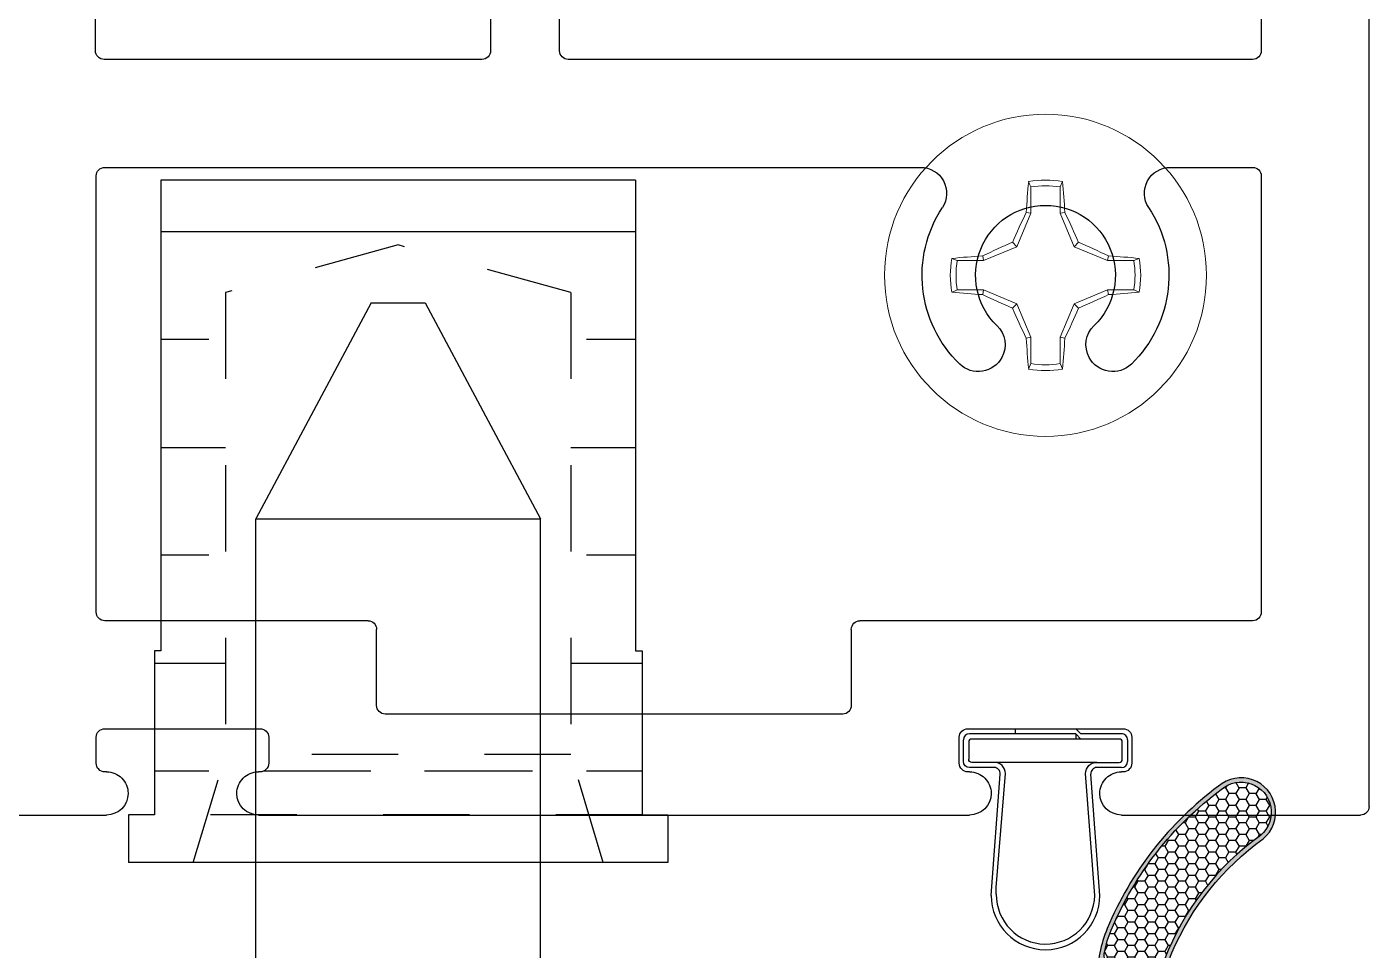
# Model space of a CAD drawing. Extents: x -82 to 113, y -82 to 93.
# Drawn here: x 18.727 to 20.282, y 87.918 to 88.987 of the extents above; entities that cross this region are included whole.
import ezdxf

# ---------------------------------------------------------------- set-up
doc = ezdxf.new("R2010")
doc.units = 0
doc.header["$MEASUREMENT"] = 0
doc.linetypes.add('HIDDEN2', pattern=[0.1875, 0.125, -0.0625])
doc.layers.get('0').update_dxf_attribs({"linetype": 'CONTINUOUS'})
for name, color, linetype in [('FRAME', 1, 'CONTINUOUS'), ('HANDLE_SET', 7, 'CONTINUOUS'), ('INERTIA', 7, 'CONTINUOUS'), ('Part', 7, 'CONTINUOUS')]:
    doc.layers.add(name, color=color, linetype=linetype)

# ---------------------------------------------------------------- blocks, each defined once
blk = doc.blocks.new('dfasdf')
at = {"color": 7, "linetype": 'Continuous', "lineweight": 15}
for p, q in [((54.6225, 25.6793), (54.62, 25.6856)), ((54.6225, 25.6793), (54.6225, 25.6488)), ((54.6566, 25.6488), (54.6566, 25.6793)), ((54.6225, 25.6488), (54.6065, 25.6101)), ((54.6225, 25.6488), (54.6171, 25.6499)), ((54.6566, 25.6488), (54.662, 25.6499)), ((54.6727, 25.6101), (54.6566, 25.6488)), ((54.6065, 25.6101), (54.5678, 25.5941)), ((54.6065, 25.6101), (54.6014, 25.6152)), ((54.6727, 25.6101), (54.6777, 25.6152)), ((54.7114, 25.5941), (54.6727, 25.6101)), ((54.5678, 25.5941), (54.5373, 25.5941)), ((54.5678, 25.5941), (54.5667, 25.5995)), ((54.7114, 25.5941), (54.7124, 25.5995)), ((54.7418, 25.5941), (54.7114, 25.5941)), ((54.7418, 25.5941), (54.7482, 25.5966)), ((54.5373, 25.56), (54.531, 25.5575)), ((54.5373, 25.56), (54.5678, 25.56)), ((54.5678, 25.56), (54.5667, 25.5546)), ((54.5678, 25.56), (54.6065, 25.544)), ((54.6727, 25.544), (54.7114, 25.56)), ((54.7114, 25.56), (54.7124, 25.5546)), ((54.7114, 25.56), (54.7418, 25.56)), ((54.6065, 25.544), (54.6014, 25.5389)), ((54.6065, 25.544), (54.6225, 25.5053)), ((54.6566, 25.5053), (54.6727, 25.544)), ((54.6727, 25.544), (54.6777, 25.5389)), ((54.6225, 25.5053), (54.6171, 25.5042)), ((54.6225, 25.5053), (54.6225, 25.4748)), ((54.6566, 25.5053), (54.662, 25.5042)), ((54.6566, 25.4748), (54.6566, 25.5053)), ((54.6566, 25.4748), (54.6592, 25.4685))]:
    blk.add_line(p, q, dxfattribs=at)
at = {"color": 7, "linetype": 'Continuous', "lineweight": 15, "flags": 128}
for points in [[(54.6566, 25.6793), (54.658, 25.6827), (54.6592, 25.6856)], [(54.5373, 25.5941), (54.534, 25.5954), (54.531, 25.5966)], [(54.7418, 25.56), (54.7452, 25.5587), (54.7482, 25.5575)], [(54.6225, 25.4748), (54.6212, 25.4714), (54.62, 25.4685)]]:
    blk.add_lwpolyline(points, dxfattribs=at)
at = {"color": 7, "linetype": 'Continuous', "lineweight": 15}
blk.add_circle((54.6396, 25.577), 0.1865, dxfattribs=at)
for centre, radius, start, end in [((55.5592, 25.5924), 0.9438, 174.331, 176.507), ((54.6396, 25.577), 0.1103, 79.7812, 100.2188), ((54.6396, 25.577), 0.1037, 80.5333, 99.4667), ((53.7199, 25.5924), 0.9438, 3.493, 5.669), ((55.6923, 25.1423), 1.1889, 154.7283, 156.5646), ((53.5869, 25.1423), 1.1889, 23.4354, 25.2717), ((55.0743, 24.5244), 1.1889, 113.4354, 115.2717), ((54.2049, 24.5244), 1.1889, 64.7283, 66.5646), ((54.6396, 25.577), 0.1103, 169.7812, 190.2188), ((54.6242, 24.6574), 0.9438, 93.493, 95.669), ((54.6396, 25.577), 0.1037, 170.5333, 189.4667), ((54.6549, 24.6574), 0.9438, 84.331, 86.507), ((54.6396, 25.577), 0.1037, 350.5333, 9.4667), ((54.6396, 25.577), 0.1103, 349.7812, 10.2188), ((54.6242, 26.4967), 0.9438, 264.331, 266.507), ((55.0743, 26.6297), 1.1889, 244.7283, 246.5646), ((54.2049, 26.6297), 1.1889, 293.4354, 295.2717), ((54.6549, 26.4967), 0.9438, 273.493, 275.669), ((55.6923, 26.0117), 1.1889, 203.4354, 205.2717), ((53.5869, 26.0117), 1.1889, 334.7283, 336.5646), ((55.5592, 25.5617), 0.9438, 183.493, 185.669), ((53.7199, 25.5617), 0.9438, 354.331, 356.507), ((54.6396, 25.577), 0.1103, 259.7812, 280.2188), ((54.6396, 25.577), 0.1037, 260.5333, 279.4667)]:
    blk.add_arc(centre, radius, start, end, dxfattribs=at)
blk = doc.blocks.new('Q250T190')
for p, q in [((-0.063, 0.181), (-0.0525, 0.0405)), ((-0.057, 0.181), (-0.0465, 0.04)), ((0.057, 0.1719), (0.0465, 0.04)), ((0.063, 0.181), (0.0525, 0.0405)), ((0.057, 0.1798), (0.057, 0.1719)), ((-0.088, 0.033), (-0.0595, 0.033)), ((0.0595, 0.033), (0.088, 0.033)), ((-0.095, 0.001), (-0.095, 0.026)), ((-0.089, 0.0235), (-0.089, 0.0035)), ((-0.0595, 0.027), (-0.0855, 0.027)), ((-0.0595, 0.027), (0.0855, 0.027)), ((0.089, 0.0035), (0.089, 0.0235)), ((0.095, 0.026), (0.095, 0.001)), ((-0.0855, 0), (0.0855, 0)), ((-0.035, -0.006), (-0.041, 0)), ((-0.035, -0.006), (-0.035, 0)), ((-0.088, -0.006), (-0.041, -0.006)), ((-0.035, -0.012), (-0.041, -0.006)), ((-0.035, -0.006), (0.088, -0.006)), ((0.035, -0.012), (-0.035, -0.012)), ((0.035, -0.012), (0.035, -0.006))]:
    blk.add_line(p, q)
for centre, radius, start, end in [((0, 0.181), 0.063, 0, 180), ((0, 0.1804), 0.057, 359.3779, 179.3779), ((-0.088, 0.026), 0.007, 90, 180), ((-0.0595, 0.04), 0.007, 270, 4.2588), ((0.0595, 0.04), 0.013, 180, 270), ((0.0595, 0.04), 0.007, 175.7412, 270), ((-0.0855, 0.0235), 0.0035, 90, 180), ((-0.088, 0.001), 0.007, 180, 270), ((-0.0855, 0.0035), 0.0035, 180, 270), ((0.0855, 0.0035), 0.0035, 270, 0), ((0.088, 0.001), 0.007, 270, 0)]:
    blk.add_arc(centre, radius, start, end)
at = {"extrusion": (0, 0, -1)}
for centre, radius, start, end in [((0.0595, 0.04), 0.013, 180, 270.0001), ((-0.088, 0.026), 0.007, 90, 180), ((-0.0855, 0.0235), 0.0035, 90, 180)]:
    blk.add_arc(centre, radius, start, end, dxfattribs=at)
blk = doc.blocks.new('FADFADFFA DF')
h = blk.add_hatch()
h.set_pattern_fill('BRASS', color=256)
h.paths.add_polyline_path([(-67.2597, 44.3096), (-67.7347, 44.3096), (-67.7182, 44.2546), (-67.2762, 44.2546)])
h.paths.add_polyline_path([(-67.7347, 44.3096), (-67.8097, 44.3096), (-67.8097, 44.2546), (-67.7797, 44.2546), (-67.7182, 44.2546)])
h.paths.add_polyline_path([(-67.1847, 44.3096), (-67.2597, 44.3096), (-67.2762, 44.2546), (-67.2147, 44.2546), (-67.1847, 44.2546)])
h = blk.add_hatch()
h.set_pattern_fill('BRASS', color=256)
h.paths.add_polyline_path([(-67.2762, 44.2546), (-67.7182, 44.2546), (-67.6972, 44.1846), (-67.2972, 44.1846)])
h.paths.add_polyline_path([(-67.2597, 44.3096), (-67.7347, 44.3096), (-67.7182, 44.2546), (-67.2762, 44.2546)])
h = blk.add_hatch()
h.set_pattern_fill('BRASS', color=256)
h.paths.add_polyline_path([(-67.2147, 44.2546), (-67.2762, 44.2546), (-67.2972, 44.1846), (-67.2972, 43.6496), (-67.4972, 43.5946), (-67.6972, 43.6496), (-67.6972, 44.1846), (-67.7182, 44.2546), (-67.7797, 44.2546), (-67.7797, 44.0646), (-67.7722, 44.0646), (-67.7722, 43.5196), (-67.2222, 43.5196), (-67.2222, 44.0646), (-67.2147, 44.0646)])
h = blk.add_hatch()
h.set_pattern_fill('BRASS', color=256)
h.paths.add_polyline_path([(-67.2762, 44.2546), (-67.7182, 44.2546), (-67.6972, 44.1846), (-67.2972, 44.1846)], flags=17)
at = {"layer": 'INERTIA', "color": 7}
for p, q in [((-67.8097, 44.3096), (-67.1847, 44.3096)), ((-67.8097, 44.2546), (-67.8097, 44.3096)), ((-67.1847, 44.2546), (-67.1847, 44.3096)), ((-67.7797, 44.2546), (-67.8097, 44.2546)), ((-67.7797, 44.0646), (-67.7797, 44.2546)), ((-67.2147, 44.0646), (-67.2147, 44.2546)), ((-67.2147, 44.2546), (-67.1847, 44.2546)), ((-67.7722, 44.0646), (-67.7797, 44.0646)), ((-67.7722, 43.5196), (-67.7722, 44.0646)), ((-67.2222, 43.5196), (-67.2222, 44.0646)), ((-67.2222, 44.0646), (-67.2147, 44.0646)), ((-67.7722, 43.5196), (-67.2222, 43.5196))]:
    blk.add_line(p, q, dxfattribs=at)
at = {"layer": 'INERTIA', "color": 7, "linetype": 'HIDDEN2', "ltscale": 0.5}
for p, q in [((-67.7347, 44.3096), (-67.6972, 44.1846)), ((-67.2597, 44.3096), (-67.2972, 44.1846)), ((-67.7797, 44.2546), (-67.2147, 44.2546)), ((-67.6972, 44.1846), (-67.2972, 44.1846)), ((-67.6972, 43.6496), (-67.6972, 44.1846)), ((-67.2972, 43.6496), (-67.2972, 44.1846)), ((-67.6972, 43.6496), (-67.4972, 43.5946)), ((-67.4972, 43.5946), (-67.2972, 43.6496))]:
    blk.add_line(p, q, dxfattribs=at)
blk = doc.blocks.new('FGSFG FG')
at = {"layer": 'HANDLE_SET', "color": 7}
for p, q in [((-67.6622, 44.7486), (-67.6622, 43.9986)), ((-67.3322, 44.7486), (-67.3322, 43.9986)), ((-67.5284, 43.7486), (-67.6622, 43.9986)), ((-67.3322, 43.9986), (-67.6622, 43.9986)), ((-67.4659, 43.7486), (-67.3322, 43.9986)), ((-67.4659, 43.7486), (-67.5284, 43.7486))]:
    blk.add_line(p, q, dxfattribs=at)
at = {"layer": 'INERTIA', "color": 7}
for p, q in [((-67.5317, 45.0972), (-67.5004, 45.1559)), ((-67.5004, 45.1559), (-67.4379, 45.0385)), ((-67.7811, 45.0972), (-67.5317, 45.0972)), ((-67.7247, 44.7486), (-67.7247, 45.0972)), ((-67.6347, 44.7486), (-67.6347, 45.0972)), ((-67.4379, 45.0385), (-67.4066, 45.0972)), ((-67.4066, 45.0972), (-67.1587, 45.0972)), ((-67.3147, 44.7486), (-67.3147, 45.0972)), ((-67.2697, 44.7486), (-67.2697, 45.0972)), ((-67.7247, 44.7486), (-67.2697, 44.7486))]:
    blk.add_line(p, q, dxfattribs=at)
blk = doc.blocks.new('25196')
h = blk.add_hatch(color=256)
h.dxf.hatch_style = 1
h.paths.add_polyline_path([(-0.0835, 0, 0.414214), (-0.0935, -0.01), (-0.0935, -0.018, 0.414214), (-0.0835, -0.028), (-0.04, -0.028), (-0.04, -0.0579), (-0.04, -0.0659, -0.10127), (-0.0464, -0.0974, -0.137313), (-0.1523, -0.2295, 1.008481), (-0.1005, -0.2904, 0.135242), (0.0284, -0.1257, 0.099129), (0.04, -0.068), (0.04, -0.0579), (0.04, -0.028), (0.0835, -0.028, 0.414214), (0.0935, -0.018), (0.0935, -0.01, 0.414214), (0.0835, 0)])
h.paths.add_polyline_path([(0.0172, -0.08, -0.476976), (0.0318, -0.0981, -0.046479), (0.0238, -0.1238, -0.135368), (-0.1036, -0.2865, -1.008549), (-0.1492, -0.2334, 0.145575), (-0.0379, -0.0896, -0.309671), (-0.0239, -0.08), (-0.0179, -0.08)], flags=16)
h = blk.add_hatch()
h.set_pattern_fill('HONEY', color=256, scale=0.0625)
h.set_pattern_definition([(0, (45.462435, 20.431424), (0.01171875, 0.0067658235), [0.0078125, -0.015625]), (120, (45.462435, 20.431424), (-0.01171875, 0.0067658235), [0.0078125, -0.015625]), (60, (45.462435, 20.431424), (3e-18, 0.0135316469), [-0.015625, 0.0078125])])
h.paths.add_polyline_path([(-0.1492, -0.2334, 1.008549), (-0.1036, -0.2865, 0.135368), (0.0238, -0.1238, 0.046479), (0.0318, -0.0981, 0.476976), (0.0172, -0.08), (-0.0179, -0.08), (-0.0239, -0.08, 0.309671), (-0.0379, -0.0896, -0.145575)])
at = {"layer": 'Part'}
blk.add_lwpolyline([(-0.1005, -0.2904, 0.135242), (0.0284, -0.1257, 0.099129), (0.04, -0.068), (0.04, -0.0579), (0.04, -0.028), (0.0835, -0.028, 0.414214), (0.0935, -0.018), (0.0935, -0.01, 0.414214), (0.0835, 0), (-0.0835, 0, 0.414214), (-0.0935, -0.01), (-0.0935, -0.018, 0.414214), (-0.0835, -0.028), (-0.04, -0.028), (-0.04, -0.0579), (-0.04, -0.0659, -0.10127), (-0.0464, -0.0974, -0.137313), (-0.1523, -0.2295, 1.008481)], format="xyb", close=True, dxfattribs=at)
blk.add_lwpolyline([(0.0172, -0.08, -0.476392), (0.0318, -0.0981, -0.046479), (0.0238, -0.1238, -0.135368), (-0.1036, -0.2865, -1.008549), (-0.1492, -0.2334, 0.145575), (-0.0379, -0.0896, -0.309671), (-0.0239, -0.08), (-0.0179, -0.08), (0.0179, -0.08)], format="xyb", dxfattribs=at)
blk = doc.blocks.new('3207-1_Block_Frame_Component')
for p, q in [((-0.0625, -0.99), (-0.0625, -0.01)), ((0.0625, -0.01), (0.0625, -0.115)), ((0.8755, -0.115), (0.8755, 0)), ((0.9555, 0), (0.9555, -0.115)), ((1.4133, -0.115), (1.4133, -0.01)), ((0.0725, -0.125), (0.8655, -0.125)), ((0.9655, -0.125), (1.4033, -0.125)), ((0.0625, -0.26), (0.0625, -0.765)), ((0.1679, -0.25), (0.0725, -0.25)), ((1.4025, -0.25), (0.4571, -0.25)), ((1.4125, -0.765), (1.4125, -0.26)), ((0.0725, -0.775), (0.5275, -0.775)), ((1.0975, -0.775), (1.4025, -0.775)), ((0.5375, -0.785), (0.5375, -0.8731)), ((1.0875, -0.8731), (1.0875, -0.785)), ((0.5475, -0.8831), (1.0775, -0.8831)), ((0.4025, -0.9), (0.2225, -0.9)), ((1.4025, -0.9), (1.2225, -0.9)), ((0.2125, -0.91), (0.2125, -0.94)), ((0.4125, -0.94), (0.4125, -0.91)), ((1.2125, -0.91), (1.2125, -0.94)), ((1.4125, -0.94), (1.4125, -0.91)), ((0.2225, -0.95), (0.2245, -0.95)), ((0.4005, -0.95), (0.4025, -0.95)), ((1.2225, -0.95), (1.2245, -0.95)), ((1.4005, -0.95), (1.4025, -0.95)), ((0.2495, -0.9749), (0.2495, -0.975)), ((0.3755, -0.975), (0.3755, -0.9749)), ((1.2495, -0.9749), (1.2495, -0.975)), ((1.3755, -0.975), (1.3755, -0.9749)), ((0.2245, -1), (-0.0525, -1)), ((1.2245, -1), (0.4005, -1)), ((1.5075, -1), (1.4005, -1))]:
    blk.add_line(p, q)
for centre, radius, start, end in [((0.0725, -0.115), 0.01, 180, 270), ((0.8655, -0.115), 0.01, 270, 0), ((0.9655, -0.115), 0.01, 180, 270), ((1.4033, -0.115), 0.01, 270, 0), ((0.0725, -0.26), 0.01, 90, 180), ((0.1679, -0.28), 0.03, 326.6925, 90), ((0.4571, -0.28), 0.03, 90, 213.3075), ((1.4025, -0.26), 0.01, 0, 90), ((0.3125, -0.375), 0.081, 314.0685, 225.9315), ((0.3125, -0.375), 0.143, 146.6925, 225.9315), ((0.3125, -0.375), 0.143, 314.0685, 33.3075), ((0.2346, -0.4555), 0.031, 332, 45.9315), ((0.3904, -0.4555), 0.031, 134.0685, 208), ((0.2346, -0.4555), 0.031, 225.9315, 332), ((0.3904, -0.4555), 0.031, 208, 314.0685), ((0.0725, -0.765), 0.01, 180, 270), ((0.5275, -0.785), 0.01, 0, 90), ((1.0975, -0.785), 0.01, 90, 180), ((1.4025, -0.765), 0.01, 270, 0), ((0.5475, -0.8731), 0.01, 180, 270), ((1.0775, -0.8731), 0.01, 270, 0), ((0.2225, -0.91), 0.01, 90, 180), ((0.4025, -0.91), 0.01, 360, 90), ((1.2225, -0.91), 0.01, 90, 180), ((1.4025, -0.91), 0.01, 360, 90), ((0.2225, -0.94), 0.01, 180, 270), ((0.4025, -0.94), 0.01, 270, 0), ((1.2225, -0.94), 0.01, 180, 270), ((1.4025, -0.94), 0.01, 270, 360), ((0.2247, -0.9748), 0.0248, 359.8478, 90.3675), ((0.4003, -0.9748), 0.0248, 89.6325, 180.1522), ((1.2247, -0.9748), 0.0248, 359.8478, 90.3675), ((1.4003, -0.9748), 0.0248, 89.6325, 180.1522), ((0.2245, -0.975), 0.025, 270, 360), ((0.4005, -0.975), 0.025, 180, 270), ((1.2245, -0.975), 0.025, 270, 360), ((1.4005, -0.975), 0.025, 180, 270), ((-0.0525, -0.99), 0.01, 180, 270)]:
    blk.add_arc(centre, radius, start, end)
blk = doc.blocks.new('3209_In-Swing_Nail-Fin_Frame_Assembly')
at = {"xscale": -1}
blk.add_blockref('3207-1_Block_Frame_Component', (4.375, 0), dxfattribs=at)

msp = doc.modelspace()

# ---------------------------------------------------------------- block references
at = {"xscale": -1, "rotation": 359.9999999994975}
msp.add_blockref('dfasdf', (74.5467, 63.1224), dxfattribs=at)
for name, p, rotation in [('Q250T190', (19.9071, 88.1624), 179.9999999994975), ('25196', (20.0071, 87.8174), 180)]:
    msp.add_blockref(name, p, dxfattribs=dict(rotation=rotation))
at = {"layer": 'FRAME'}
msp.add_blockref('3209_In-Swing_Nail-Fin_Frame_Assembly', (15.8446, 89.0744), dxfattribs=at)
at = {"layer": 'INERTIA', "color": 7, "rotation": 179.9999999994975}
for name, p in [('FADFADFFA DF', (-48.3401, 132.3291)), ('FGSFG FG', (-48.3401, 132.4161))]:
    msp.add_blockref(name, p, dxfattribs=at)

doc.saveas('drawing.dxf')
